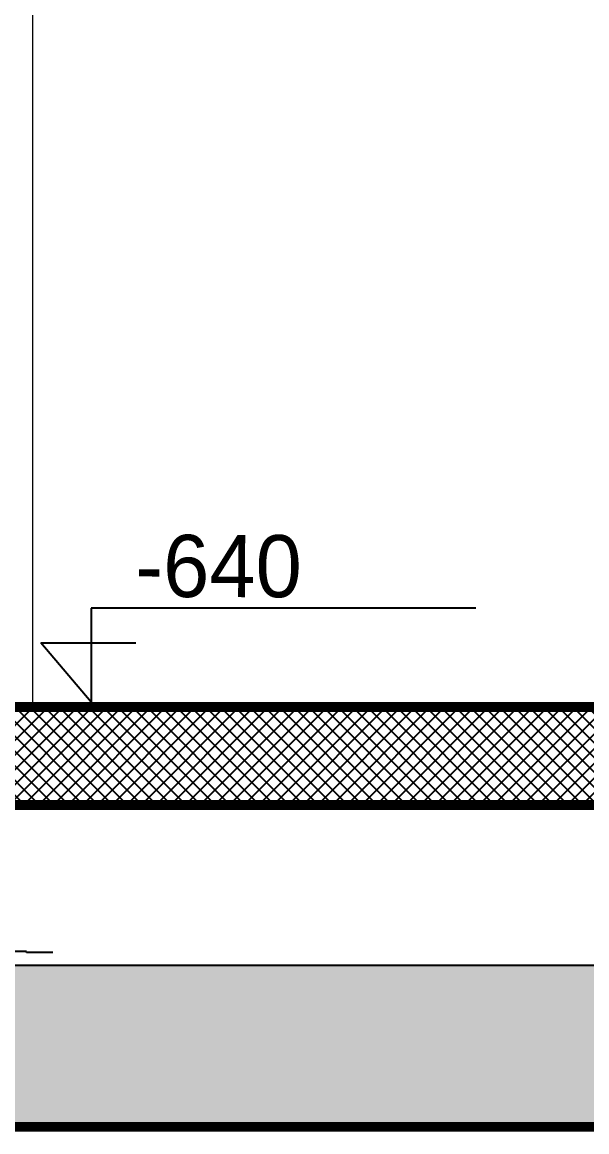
# Model space of a CAD drawing. Extents: x 250879 to 348495, y -51522 to -9360.
# Drawn here: x 282494.7 to 282667.3, y -30426.9 to -30087.6 of the extents above; entities that cross this region are included whole.
import ezdxf

# ---------------------------------------------------------------- set-up
doc = ezdxf.new("R2010")
doc.units = 0
for name, color, linetype in [('AXIS', 1, 'CONTINUOUS'), ('DOOR', 4, 'CONTINUOUS'), ('TEXT', 3, 'CONTINUOUS'), ('WALL', 7, 'CONTINUOUS')]:
    doc.layers.add(name, color=color, linetype=linetype)
doc.layers.add('int fram for glaz& landscap obj.', color=252, linetype='CONTINUOUS', lineweight=15)
doc.layers.add('VIS', color=8, linetype='CONTINUOUS', lineweight=18)
doc.styles.get("Standard").update_dxf_attribs({"font": 'sanss___.ttf', "height": 15})

# ---------------------------------------------------------------- blocks, each defined once
blk = doc.blocks.new('LIME')
at = {"layer": 'DOOR'}
for p, q in [((244592.98, -28820.3), (244475.41, -28820.3)), ((244475.41, -28820.3), (244475.41, -28849.03)), ((244475.41, -28849.03), (244460.01, -28830.91)), ((244460.01, -28830.91), (244489.02, -28830.91))]:
    blk.add_line(p, q, dxfattribs=at)

msp = doc.modelspace()

# ---------------------------------------------------------------- hatches: boundary and pattern name
at = {"layer": 'AXIS'}
h = msp.add_hatch(dxfattribs=at)
h.set_pattern_fill('ANSI37', color=256, style=0)
h.set_pattern_definition([(45, (10887.426, -3880), (-2.24506403, 2.24506403), []), (135, (10887.426, -3880), (-2.24506403, -2.24506403), [])])
h.paths.add_polyline_path([(280918.80191, -30297.00774), (280918.80191, -30327.00774), (283913.00858, -30327.00774), (283913.00858, -30297.00774)])
at = {"layer": 'int fram for glaz& landscap obj.'}
h = msp.add_hatch(dxfattribs=at)
h.set_pattern_fill('EARTH', color=256, scale=4, angle=45, style=0)
h.paths.add_polyline_path([(284335.46469, -29761.00774), (284163.17317, -29761.00774), (284163.17317, -29977.00774), (284284.10631, -29977.00774)])
h.paths.add_polyline_path([(284284.10631, -29977.00774), (284163.17317, -29977.00774), (284163.17317, -30297.00774), (284208.01983, -30297.00774)])
h.paths.add_polyline_path([(284208.01983, -30297.00774), (284163.17317, -30297.00774), (284163.17317, -30375.98063), (284117.727, -30375.98063), (283498.00858, -30375.98063), (283498.00858, -30425.43117), (284177.48456, -30425.43117)])
h.paths.add_polyline_path([(283498.00858, -30375.98063), (283475.2855, -30375.98063), (283098.00858, -30375.98063), (283098.00858, -30425.43117), (283286.94433, -30425.43117), (283498.00858, -30425.43117)])
h.paths.add_polyline_path([(283098.00858, -30375.98063), (282698.00858, -30375.98063), (282698.00858, -30425.43117), (283098.00858, -30425.43117)])
h.paths.add_polyline_path([(282698.00858, -30375.98063), (282675.2855, -30375.98063), (282298.00858, -30375.98063), (282298.00858, -30425.43117), (282421.4708, -30425.43117), (282698.00858, -30425.43117)])

# ---------------------------------------------------------------- linework, layer by layer
at = {"layer": 'VIS', "ltscale": 0.0001}
for p, q in [((282497.92629, -30297.00774), (282497.92629, -25177.65006)), ((280450.27447, -30297.00774), (284658.39662, -30297.00774))]:
    msp.add_line(p, q, dxfattribs=at)
at = {"layer": 'WALL', "linetype": 'Continuous'}
for p, q in [((282495.97584, -30371.82476), (282474.59759, -30371.82476)), ((282495.97584, -30372.08475), (282495.97584, -30371.82476)), ((282504.05829, -30372.08475), (282495.97584, -30372.08475)), ((281922.31518, -30375.98063), (284157.73457, -30375.98063))]:
    msp.add_line(p, q, dxfattribs=at)
at = {"layer": 'WALL', "linetype": 'Continuous', "const_width": 3}
for points in [[(280759.65949, -29757.00774), (280752.47313, -29761.00774), (280752.47313, -30327.00774), (283913.00858, -30327.00774), (283913.00858, -30297.00774)], [(284336.41577, -29757.00774), (284177.48456, -30425.43117), (283286.94433, -30425.43117), (283286.94433, -30425.43117), (282421.4708, -30425.43117), (282421.4708, -30425.43117)], [(283913.00858, -30297.00774), (280752.47313, -30297.00774)], [(283913.00858, -30297.00774), (280752.47313, -30297.00774)]]:
    msp.add_lwpolyline(points, dxfattribs=at)
at = {"layer": 'WALL', "linetype": 'Continuous'}
msp.add_lwpolyline([(280869.5634, -30327.00774), (283913.00858, -30327.00774), (283913.00858, -30297.00774), (280752.47313, -30297.00774)], dxfattribs=at)

# ---------------------------------------------------------------- block references
msp.add_blockref('LIME', (38040.37387, -1446.48775), dxfattribs=at)

# ---------------------------------------------------------------- texts
at = {"layer": 'TEXT', "insert": (282529.31236, -30244.35152), "char_height": 19.008, "width": 1279.0191168, "attachment_point": 1, "rotation": 359.8730545}
msp.add_mtext('{\\fStylus BT|b0|i0|c0|p34;-640}', dxfattribs=at)

doc.saveas('drawing.dxf')
